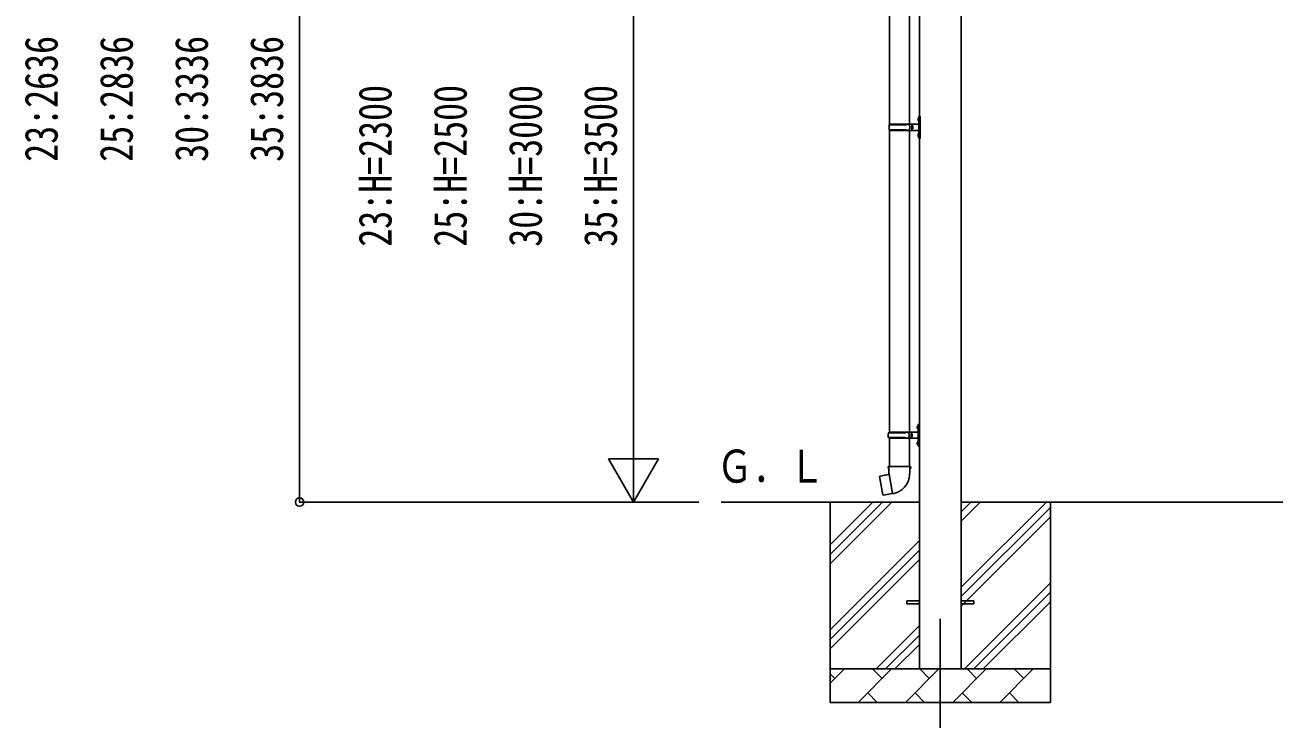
# Model space of a CAD drawing. Units: millimetres, scale not verified. Extents: x -12615 to 12615, y -8910 to 8910.
# Drawn here: x -3968 to -227, y -5632 to -3553 of the extents above; entities that cross this region are included whole.
import ezdxf
from ezdxf.enums import TextEntityAlignment as Align

# ---------------------------------------------------------------- set-up
doc = ezdxf.new("R2010")
doc.units = ezdxf.units.MM
doc.header["$LTSCALE"] = 40
for name, color, linetype in [('0-3_YKK_12', 2, 'Continuous'), ('0-4_YKK_13', 4, 'Continuous'), ('0-5_YKK_A1', 4, 'Continuous'), ('0-6_YKK_D', 6, 'Continuous')]:
    doc.layers.add(name, color=color, linetype=linetype)
doc.styles.add('ＭＳ ゴシック', font='')
doc.styles.get('ＭＳ ゴシック').set_extended_font_data('MS Gothic')

msp = doc.modelspace()

# ---------------------------------------------------------------- linework, layer by layer
at = {"layer": '0-3_YKK_12'}
msp.add_line((-1226.76, -5332.18), (-1226.76, -5832.18), dxfattribs=at)
at = {"layer": '0-4_YKK_13'}
for p, q in [((-1379.26, -2946.18), (-1379.26, -3850.68)), ((-1319.26, -2946.18), (-1319.26, -3850.68)), ((-1379.76, -3852.68), (-1329.42, -3852.68)), ((-1378.76, -3850.68), (-1292.76, -3850.68)), ((-1378.76, -3850.68), (-1378.76, -3852.68)), ((-1319.76, -3850.68), (-1319.76, -3855.18)), ((-1311.76, -3850.68), (-1311.76, -3859.68)), ((-1293.06, -3833.54), (-1291.01, -3834.53)), ((-1291.79, -3831.53), (-1291.16, -3831.53)), ((-1291.79, -3831.53), (-1291.79, -3839.83)), ((-1291.79, -3839.83), (-1291.16, -3839.83)), ((-1291.16, -3831.53), (-1291.16, -3839.83)), ((-1291.16, -3831.53), (-1290.76, -3831.93)), ((-1291.16, -3839.83), (-1290.76, -3839.43)), ((-1291.01, -3834.53), (-1290.4, -3835.68)), ((-1290.76, -3827.68), (-1287.76, -3826.18)), ((-1290.76, -3827.68), (-1290.76, -3859.68)), ((-1290.76, -3831.93), (-1290.76, -3839.43)), ((-1287.76, -3826.18), (-1287.76, -3859.68)), ((-1287.76, -3826.18), (-1286.76, -3826.18)), ((-1286.76, -3826.18), (-1286.76, -3859.68)), ((-1379.76, -3866.68), (-1329.42, -3866.68)), ((-1379.26, -3868.68), (-1379.26, -4773.18)), ((-1378.76, -3868.68), (-1378.76, -3866.68)), ((-1378.76, -3868.68), (-1292.76, -3868.68)), ((-1319.76, -3855.18), (-1317.76, -3855.18)), ((-1319.76, -3868.68), (-1319.76, -3864.18)), ((-1319.76, -3864.18), (-1317.76, -3864.18)), ((-1319.26, -3868.68), (-1319.26, -4773.18)), ((-1317.76, -3855.18), (-1317.76, -3859.68)), ((-1317.76, -3864.18), (-1317.76, -3859.68)), ((-1311.76, -3855.18), (-1308.76, -3855.18)), ((-1311.76, -3868.68), (-1311.76, -3859.68)), ((-1311.76, -3864.18), (-1308.76, -3864.18)), ((-1308.76, -3855.18), (-1308.76, -3859.68)), ((-1308.76, -3864.18), (-1308.76, -3859.68)), ((-1293.06, -3881.54), (-1291.01, -3882.53)), ((-1291.79, -3879.53), (-1291.16, -3879.53)), ((-1291.79, -3879.53), (-1291.79, -3887.83)), ((-1291.79, -3887.83), (-1291.16, -3887.83)), ((-1291.16, -3879.53), (-1291.16, -3887.83)), ((-1291.16, -3879.53), (-1290.76, -3879.93)), ((-1291.16, -3887.83), (-1290.76, -3887.43)), ((-1291.01, -3882.53), (-1290.4, -3883.68)), ((-1290.76, -3891.68), (-1290.76, -3859.68)), ((-1290.76, -3879.93), (-1290.76, -3887.43)), ((-1287.76, -3893.18), (-1287.76, -3859.68)), ((-1286.76, -3893.18), (-1286.76, -3859.68)), ((-1290.76, -3891.68), (-1287.76, -3893.18)), ((-1287.76, -3893.18), (-1286.76, -3893.18)), ((-1293.26, -4750.18), (-1290.26, -4748.68)), ((-1293.26, -4750.18), (-1293.26, -4782.18)), ((-1290.26, -4748.68), (-1290.26, -4782.18)), ((-1290.26, -4748.68), (-1289.26, -4748.68)), ((-1289.26, -4748.68), (-1289.26, -4782.18)), ((-1382.26, -4775.18), (-1331.92, -4775.18)), ((-1381.26, -4773.18), (-1295.26, -4773.18)), ((-1381.26, -4773.18), (-1381.26, -4775.18)), ((-1322.26, -4773.18), (-1322.26, -4777.68)), ((-1322.26, -4777.68), (-1320.26, -4777.68)), ((-1322.26, -4791.18), (-1322.26, -4786.68)), ((-1322.26, -4786.68), (-1320.26, -4786.68)), ((-1320.26, -4777.68), (-1320.26, -4782.18)), ((-1320.26, -4786.68), (-1320.26, -4782.18)), ((-1314.26, -4773.18), (-1314.26, -4782.18)), ((-1314.26, -4777.68), (-1311.26, -4777.68)), ((-1314.26, -4791.18), (-1314.26, -4782.18)), ((-1314.26, -4786.68), (-1311.26, -4786.68)), ((-1311.26, -4777.68), (-1311.26, -4782.18)), ((-1311.26, -4786.68), (-1311.26, -4782.18)), ((-1295.56, -4756.04), (-1293.51, -4757.03)), ((-1294.29, -4754.03), (-1293.66, -4754.03)), ((-1294.29, -4754.03), (-1294.29, -4762.33)), ((-1294.29, -4762.33), (-1293.66, -4762.33)), ((-1293.66, -4754.03), (-1293.66, -4762.33)), ((-1293.66, -4754.03), (-1293.26, -4754.43)), ((-1293.66, -4762.33), (-1293.26, -4761.93)), ((-1293.51, -4757.03), (-1292.9, -4758.18)), ((-1293.26, -4754.43), (-1293.26, -4761.93)), ((-1293.26, -4814.18), (-1293.26, -4782.18)), ((-1290.26, -4815.68), (-1290.26, -4782.18)), ((-1289.26, -4815.68), (-1289.26, -4782.18)), ((-1382.26, -4789.18), (-1331.92, -4789.18)), ((-1381.26, -4791.18), (-1381.26, -4789.18)), ((-1381.26, -4791.18), (-1295.26, -4791.18)), ((-1379.26, -4791.18), (-1379.26, -4876.11)), ((-1319.26, -4791.18), (-1319.26, -4876.11)), ((-1295.56, -4804.04), (-1293.51, -4805.03)), ((-1294.29, -4802.03), (-1293.66, -4802.03)), ((-1294.29, -4802.03), (-1294.29, -4810.33)), ((-1294.29, -4810.33), (-1293.66, -4810.33)), ((-1293.66, -4802.03), (-1293.66, -4810.33)), ((-1293.66, -4802.03), (-1293.26, -4802.43)), ((-1293.66, -4810.33), (-1293.26, -4809.93)), ((-1293.51, -4805.03), (-1292.9, -4806.18)), ((-1293.26, -4802.43), (-1293.26, -4809.93)), ((-1293.26, -4814.18), (-1290.26, -4815.68)), ((-1290.26, -4815.68), (-1289.26, -4815.68)), ((-1379.85, -4899.31), (-1407.72, -4904.56)), ((-1381.11, -4876.11), (-1383.26, -4876.89)), ((-1383.26, -4876.89), (-1383.26, -4880.51)), ((-1383.26, -4880.51), (-1381.02, -4881.33)), ((-1381.11, -4876.11), (-1349.26, -4876.11)), ((-1381.11, -4876.11), (-1381.02, -4881.33)), ((-1381.02, -4881.33), (-1380.76, -4896.11)), ((-1380.76, -4896.11), (-1379.41, -4898.11)), ((-1369.49, -4956.61), (-1379.63, -4899.13)), ((-1379.6, -4898.31), (-1379.6, -4899.02)), ((-1379.41, -4898.11), (-1379.44, -4898.12)), ((-1317.41, -4876.11), (-1349.26, -4876.11)), ((-1319.07, -4898.05), (-1319.14, -4900.21)), ((-1317.76, -4896.11), (-1319.07, -4898.05)), ((-1315.26, -4880.51), (-1317.5, -4881.33)), ((-1317.41, -4876.11), (-1315.26, -4876.89)), ((-1315.26, -4876.89), (-1315.26, -4880.51)), ((-1407.72, -4904.56), (-1408.53, -4905.73)), ((-1408.53, -4905.73), (-1398.91, -4960.29)), ((-1394.97, -4901.96), (-1395.19, -4902.2)), ((-1384.88, -4959.2), (-1385.16, -4959.05)), ((-1369.19, -4957.37), (-1369.43, -4956.71)), ((-1326.76, -5277.68), (-1289.26, -5277.68)), ((-1326.76, -5286.68), (-1326.76, -5277.68)), ((-1326.76, -5286.68), (-1289.26, -5286.68)), ((-1164.26, -5277.68), (-1126.76, -5277.68)), ((-1164.26, -5286.68), (-1126.76, -5286.68)), ((-1126.76, -5286.68), (-1126.76, -5277.68))]:
    msp.add_line(p, q, dxfattribs=at)
for points in [[(-1293.06, -3837.83), (-1291.01, -3836.83), (-1290.4, -3835.68)], [(-1293.06, -3885.83), (-1291.01, -3884.83), (-1290.4, -3883.68)], [(-1295.56, -4760.33), (-1293.51, -4759.33), (-1292.9, -4758.18)], [(-1295.56, -4808.33), (-1293.51, -4807.33), (-1292.9, -4806.18)], [(-1317.41, -4876.11), (-1317.5, -4881.33), (-1317.76, -4896.11)], [(-1392.73, -4901.74), (-1393.01, -4901.59), (-1394.97, -4901.96)], [(-1369.76, -4956.51), (-1397.75, -4961.11), (-1398.91, -4960.29)], [(-1382.7, -4958.64), (-1382.91, -4958.88), (-1384.88, -4959.2)]]:
    msp.add_lwpolyline(points, dxfattribs=at)
for centre, radius, start, end in [((-1331.01, -3859.68), 49.25, 171.82876, 180.00002), ((-1329.42, -3850.68), 2, 270, 359.99998), ((-1287.46, -3835.68), 6, 136.21765, 223.78235), ((-1292.76, -3848.68), 2, 270, 359.99998), ((-1331.01, -3859.68), 49.25, 180.00002, 188.17127), ((-1329.42, -3868.68), 2, 0.00005, 90.00004), ((-1287.46, -3883.68), 6, 136.21765, 223.78235), ((-1292.76, -3870.68), 2, 0.00005, 90.00004), ((-1333.51, -4782.18), 49.25, 171.82876, 180.00002), ((-1333.51, -4782.18), 49.25, 180.00002, 188.17127), ((-1331.92, -4773.18), 2, 270, 359.99998), ((-1289.96, -4758.18), 6, 136.21765, 223.78235), ((-1295.26, -4771.18), 2, 270, 359.99998), ((-1331.92, -4791.18), 2, 0.00005, 90.00004), ((-1289.96, -4806.18), 6, 136.21765, 223.78235), ((-1295.26, -4793.18), 2, 0.00005, 90.00004), ((-1379.9, -4899.02), 0.3, 280.66842, 0), ((-1379.4, -4898.31), 0.2, 100, 180), ((-1379.41, -4898.11), 60.3, 279.96938, 358), ((-1369.71, -4956.81), 0.3, 20, 99.33158), ((-1369, -4957.3), 0.2, 200, 279.96938)]:
    msp.add_arc(centre, radius, start, end, dxfattribs=at)
at = {"layer": '0-5_YKK_A1'}
for p, q in [((-1289.26, -2684.68), (-1289.26, -5482.18)), ((-1164.26, -5482.18), (-1164.26, -2684.68)), ((-1289.26, -4982.18), (-1883.42, -4982.18)), ((-1556.76, -4982.18), (-1556.76, -5582.18)), ((-1556.76, -5167.23), (-1371.71, -4982.18)), ((-1556.76, -5138.95), (-1399.99, -4982.18)), ((-1556.76, -5110.67), (-1428.27, -4982.18)), ((110.74, -4982.18), (-1164.26, -4982.18)), ((-1164.26, -5237.28), (-909.16, -4982.18)), ((-1164.26, -5039.29), (-1107.15, -4982.18)), ((-1164.26, -5011.01), (-1135.43, -4982.18)), ((-1164.26, -5265.57), (-896.76, -4998.07)), ((-896.76, -4982.18), (-896.76, -5582.18)), ((-1164.26, -5293.85), (-896.76, -5026.35)), ((-1556.76, -5365.22), (-1289.26, -5097.72)), ((-1556.76, -5393.51), (-1289.26, -5126.01)), ((-1556.76, -5421.79), (-1289.26, -5154.29)), ((-1154.6, -5482.18), (-896.76, -5224.34)), ((-1126.32, -5482.18), (-896.76, -5252.62)), ((-1098.03, -5482.18), (-896.76, -5280.91)), ((-1419.16, -5482.18), (-1289.26, -5352.28)), ((-1390.87, -5482.18), (-1289.26, -5380.57)), ((-1362.59, -5482.18), (-1289.26, -5408.85)), ((-1556.76, -5482.18), (-896.76, -5482.18)), ((-1556.76, -5525.08), (-1513.86, -5482.18)), ((-1542.42, -5510.74), (-1556.76, -5496.4)), ((-1472.44, -5582.18), (-1372.44, -5482.18)), ((-1401, -5510.74), (-1429.55, -5482.18)), ((-1331.02, -5582.18), (-1231.02, -5482.18)), ((-1259.57, -5510.74), (-1288.13, -5482.18)), ((-1189.6, -5582.18), (-1089.6, -5482.18)), ((-1118.15, -5510.74), (-1146.71, -5482.18)), ((-1048.18, -5582.18), (-948.18, -5482.18)), ((-976.73, -5510.74), (-1005.28, -5482.18)), ((-900.04, -5482.18), (-896.76, -5478.9)), ((-1443.89, -5553.63), (-1415.34, -5582.18)), ((-1302.47, -5553.63), (-1273.91, -5582.18)), ((-1161.05, -5553.63), (-1132.49, -5582.18)), ((-1019.62, -5553.63), (-991.07, -5582.18)), ((-896.76, -5582.18), (-1556.76, -5582.18))]:
    msp.add_line(p, q, dxfattribs=at)
at = {"layer": '0-6_YKK_D'}
for p, q in [((-3145.36, -4982.18), (-3145.36, -2346.24)), ((-2145.36, -4832.18), (-2145.36, -2832.18)), ((-2145.36, -4982.18), (-2145.36, -4722.38)), ((-2145.36, -4982.18), (-2220.36, -4852.28)), ((-2070.36, -4852.28), (-2220.36, -4852.28)), ((-2145.36, -4982.18), (-2070.36, -4852.28)), ((-1949.4, -4982.18), (-3146.36, -4982.18)), ((-1949.4, -4982.18), (-2146.36, -4982.18))]:
    msp.add_line(p, q, dxfattribs=at)
msp.add_circle((-3145.36, -4982.18), 12.75, dxfattribs=at)

# ---------------------------------------------------------------- texts
at = {"layer": '0-5_YKK_A1', "style": 'ＭＳ ゴシック', "width": 0.8}
msp.add_text('Ｇ．Ｌ', height=98.97, dxfattribs=at).set_placement((-1896.33, -4953.73), align=Align.BOTTOM_LEFT)
at = {"layer": '0-6_YKK_D', "style": 'ＭＳ ゴシック', "width": 0.8}
for s, p in [('23:2636', (-3840.36, -3963.01)), ('25:2836', (-3615.36, -3963.01)), ('30:3336', (-3390.36, -3963.01)), ('35:3836', (-3165.36, -3963.01)), ('23:H=2300', (-2840.36, -4217.38)), ('25:H=2500', (-2615.36, -4217.38)), ('30:H=3000', (-2390.36, -4217.38)), ('35:H=3500', (-2165.36, -4217.38))]:
    msp.add_text(s, height=98.97, rotation=90, dxfattribs=at).set_placement(p, align=Align.BOTTOM_LEFT)

doc.saveas('drawing.dxf')
